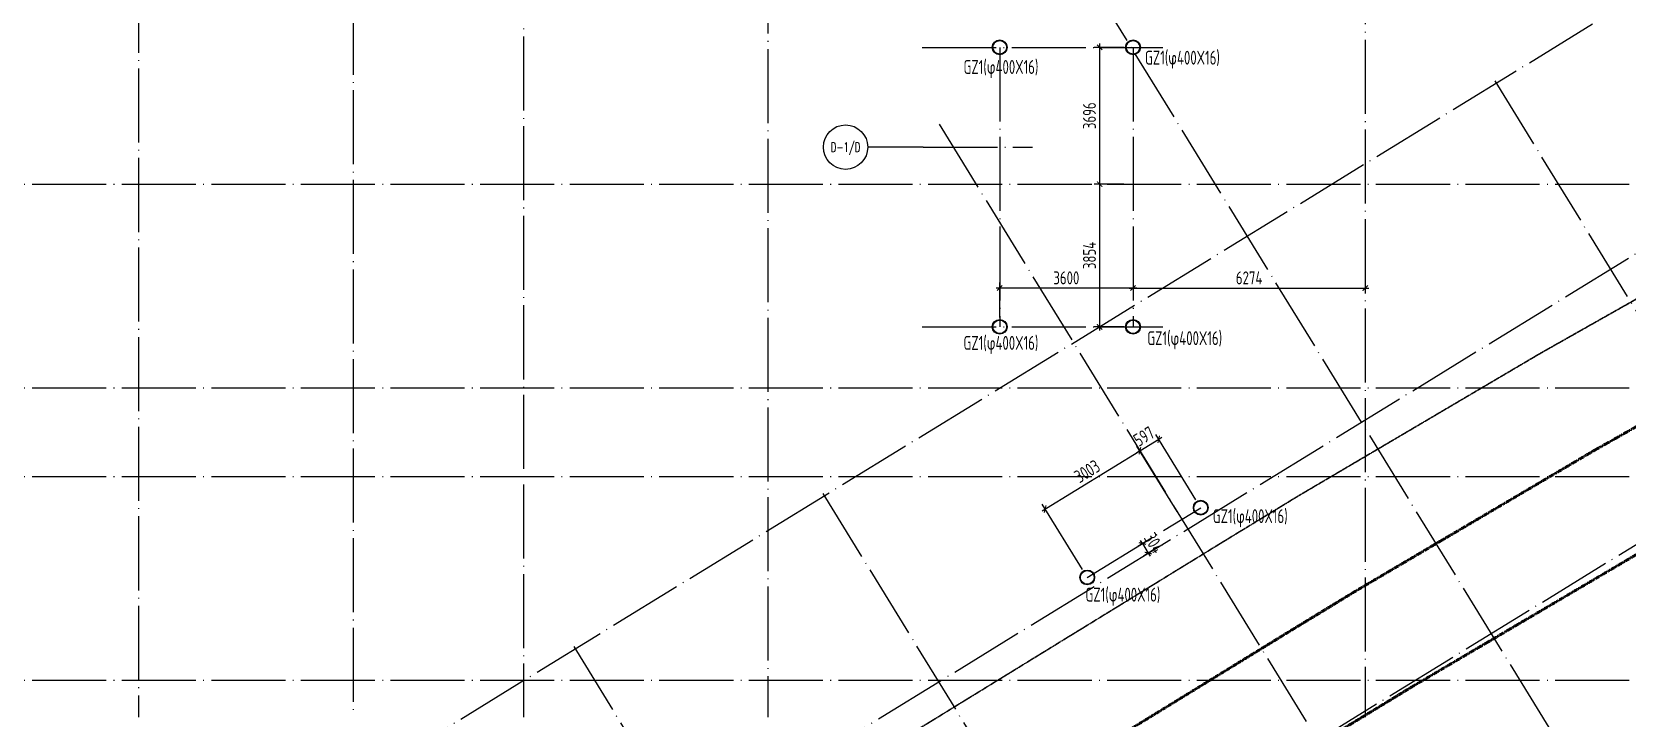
# Model space of a CAD drawing. Header units: millimetres. Extents: x 1089227 to 13101469, y 618865 to 10240562.
# Drawn here: x 1747268 to 1790359, y 4824187 to 4842725 of the extents above; entities that cross this region are included whole.
import ezdxf
from ezdxf.enums import TextEntityAlignment as Align

# ---------------------------------------------------------------- set-up
doc = ezdxf.new("R2010")
doc.units = ezdxf.units.MM
doc.header["$LTSCALE"] = 1000
doc.header["$PDMODE"] = 3
doc.header["$PDSIZE"] = 200
for name, pattern in [('A09-G-CTRL-用地红线+建筑退线_设计区$0$A02-G-MAIN-用地红线+退线_设计区$0$Redline1', [20, 10, -2, 2, -2, 2, -2]), ('A09-G-CTRL-用地红线+建筑退线_设计区$0$Controlline1', [12.8, 8, -1.6, 1.6, -1.6]), ('DOTE', [2.42, 2, -0.2, 0.02, -0.2])]:
    doc.linetypes.add(name, pattern=pattern)
doc.layers.get('0').update_dxf_attribs({"linetype": 'CONTINUOUS'})
doc.layers.get('Defpoints').update_dxf_attribs({"linetype": 'CONTINUOUS'})
doc.layers.add('A09-G-CTRL-用地红线+建筑退线_设计区$0$Z-REDL(用地红线)', color=10, linetype='CONTINUOUS', lineweight=60)
doc.layers.add('A09-G-CTRL-用地红线+建筑退线_设计区$0$Z-REDL-CTRL(建筑控制线)', color=40, linetype='CONTINUOUS', lineweight=35)
for name, color, linetype in [('AXIS', 3, 'CONTINUOUS'), ('AXIS_TEXT', 7, 'CONTINUOUS'), ('COLU_DIM', 3, 'CONTINUOUS'), ('COLU_NUM', 7, 'CONTINUOUS'), ('DOTE', 1, 'DOTE'), ('TK-TEXT', 7, 'CONTINUOUS')]:
    doc.layers.add(name, color=color, linetype=linetype)
doc.layers.add('TK-MEMO', color=8, linetype='CONTINUOUS', plot=False)
doc.styles.add('_TCH_AXIS', font='COMPLEX', dxfattribs={"bigfont": 'AllInOneBig.shx'})
doc.styles.add('COMPLEX', font='COMPLEX', dxfattribs={"bigfont": 'AllInOneBig.shx'})
doc.styles.add('SADITK', font='sadixcsg.shx', dxfattribs={"bigfont": 'AllInOneBig.shx'})
doc.styles.add('SADITK-SX', font='simfang.ttf', dxfattribs={"width": 0.7})
doc.styles.add('TSSD_Dimension', font='tssdeng.shx', dxfattribs={"width": 0.75, "bigfont": 'Hztxt.shx'})
doc.styles.add('TSSD_Label', font='Tssdeng.shx', dxfattribs={"width": 0.7, "bigfont": 'hztxt.shx'})
doc.dimstyles.new('TSSD_100_100', dxfattribs={"dimtxt": 350, "dimasz": 100, "dimexe": 150, "dimexo": 250, "dimgap": 100, "dimtad": 1, "dimdec": 0, "dimzin": 0, "dimdsep": 46, "dimtxsty": 'TSSD_Dimension', "dimblk": 'ARCHTICK', "dimblk1": 'ARCHTICK', "dimblk2": 'ARCHTICK', "dimcen": 0, "dimdle": 100, "dimclrt": 7, "dimadec": 0, "dimazin": 0, "dimtfac": 1, "dimtdec": 0, "dimtix": 1, "dimtmove": 2, "dimatfit": 3, "dimfxl": 0, "dimtolj": 1, "dimtzin": 0, "dimarcsym": 0})

# ---------------------------------------------------------------- blocks, each defined once
blk = doc.blocks.new('0323最综用地红线')
at = {"layer": 'A09-G-CTRL-用地红线+建筑退线_设计区$0$Z-REDL(用地红线)', "color": 1, "linetype": 'A09-G-CTRL-用地红线+建筑退线_设计区$0$A02-G-MAIN-用地红线+退线_设计区$0$Redline1', "ltscale": 0.0005}
for points in [[(8280157, 3568569), (8275964, 3567048), (8274556, 3566523), (8273205, 3566025), (8270070, 3564818), (8266571, 3563433), (8263002, 3561973), (8260895, 3561087), (8257352, 3559569), (8254627, 3558352), (8253305, 3557764), (8251676, 3557016), (8250524, 3556489), (8248083, 3555335), (8245578, 3554136), (8242462, 3552635), (8240680, 3551729), (8238603, 3550670), (8236205, 3549403), (8231326, 3546785), (8229113, 3545554), (8225142, 3543308), (8218714, 3539520), (8216843, 3538379)], [(8227645, 3548171), (8223641, 3545906), (8217172, 3542094), (8215277, 3540938), (8195227, 3528619)]]:
    blk.add_lwpolyline(points, dxfattribs=at)
at = {"layer": 'A09-G-CTRL-用地红线+建筑退线_设计区$0$Z-REDL-CTRL(建筑控制线)', "linetype": 'A09-G-CTRL-用地红线+建筑退线_设计区$0$Controlline1', "ltscale": 0.0005, "flags": 128}
blk.add_lwpolyline([(8299567, 3686108), (8326626, 3675265), (8336400, 3687495), (8338983, 3690878), (8341712, 3688883), (8341724, 3688834), (8348492, 3681996), (8336495, 3657264), (8335815, 3655857), (8334921, 3653765), (8334408, 3652495), (8333554, 3650188), (8332762, 3647815), (8332296, 3646270), (8331866, 3644682), (8331460, 3643007), (8331063, 3641145), (8330737, 3639422), (8330293, 3636480), (8330017, 3634043), (8329761, 3630317), (8329732, 3627942), (8329763, 3625708), (8329928, 3622644), (8330113, 3620704), (8330325, 3618642), (8330653, 3615645), (8331572, 3606971), (8333151, 3600656), (8334420, 3595620), (8335099, 3592902), (8332162, 3588340), (8329462, 3587873), (8325135, 3587049), (8322510, 3586515), (8319525, 3585891), (8317926, 3585544), (8316578, 3585249), (8315535, 3585011), (8313300, 3584499), (8310791, 3583894), (8309251, 3583537), (8305740, 3582637), (8303918, 3582156), (8302104, 3581668), (8299703, 3581012), (8297227, 3580315), (8295056, 3579682), (8292998, 3579074), (8290643, 3578358), (8288572, 3577710), (8287591, 3577398), (8286161, 3576940), (8284503, 3576401), (8282624, 3575767), (8281086, 3575247), (8278146, 3574222), (8273894, 3572680), (8272471, 3572149), (8271089, 3571640), (8267888, 3570407), (8264331, 3569000), (8260702, 3567515), (8258549, 3566609), (8254947, 3565066), (8252185, 3563832), (8250834, 3563232), (8249176, 3562470), (8247994, 3561930), (8245505, 3560754), (8242980, 3559544), (8239801, 3558013), (8237959, 3557076), (8235838, 3555996), (8233384, 3554698), (8228450, 3552051), (8226178, 3550787), (8222141, 3548504), (8215629, 3544667), (8213710, 3543497), (8193657, 3531175), (8180322, 3522990), (8166408, 3514440), (8156991, 3508658), (8151138, 3505062), (8142685, 3507267), (8121171, 3545747), (8120724, 3546549), (8120233, 3547383), (8119272, 3548967), (8118108, 3550752), (8117067, 3552244), (8115806, 3553970), (8115672, 3554140), (8146431, 3575790), (8162146, 3587599), (8162295, 3588125), (8199863, 3615253), (8204215, 3618404), (8231584, 3638167), (8260590, 3655826), (8295376, 3680010)], close=True, dxfattribs=at)
blk = doc.blocks.new('template_31-施工图_A0_A0_1.0000_3fa9c08c64a9101061c9a26412af947e', base_point=(-1189, 0))
at = {"layer": 'TK-MEMO', "style": 'SADITK', "width": 0.8}
blk.add_text('同一行需多名人员签字时，印刷体签名：1.同一行人名在同一单元中（图框、同个参照或块），若分多个，签字将出错；', height=28.5, dxfattribs=at).set_placement((-1190.26, 882.09), align=Align.BOTTOM_LEFT)
at = {"layer": 'TK-TEXT', "style": 'SADITK-SX', "width": 0.7}
for tag, p in [('市政会签', (-1176, 381.5)), ('园林会签', (-1176, 343.5)), ('幕墙会签', (-1176, 305.5)), ('装饰会签', (-1176, 267.5)), ('燃气会签', (-1176, 229.5)), ('暖通会签', (-1176, 191.5)), ('电气会签', (-1176, 153.5)), ('给排水会签', (-1176, 115.5)), ('结构会签', (-1176, 77.5)), ('建筑会签', (-1176, 39.5))]:
    blk.add_attdef(tag, text='', height=4, rotation=90, dxfattribs=at).set_placement(p, align=Align.MIDDLE_CENTER)
for tag, height, p in [('专业审定', 4, (1134.75, 268)), ('专业审核', 4, (1134.75, 248)), ('项目负责1', 4, (1134.75, 238)), ('项目负责2', 4, (1134.75, 228)), ('专业负责1', 4, (1134.75, 218)), ('专业负责2', 4, (1134.75, 208)), ('专业校对', 4, (1134.75, 198)), ('专业设计', 4, (1134.75, 188)), ('方案设计', 4, (1134.75, 178)), ('专业制图', 4, (1134.75, 168)), ('建设单位_001', 4, (1148.5, 140)), ('建设地点_001', 4, (1148.5, 124)), ('工程名称_001', 4, (1148.5, 106)), ('子项名称_001', 4, (1148.5, 86)), ('图纸名称_001', 4, (1148.5, 66)), ('版次', 4, (1129.5, 53)), ('日期', 4, (1165, 53)), ('图别', 4, (1129.5, 43)), ('图号', 4, (1165, 43)), ('合同号', 4, (1136, 30)), ('项目编号1', 2, (1114.06, 13.58)), ('阶段编号1', 2, (1132.25, 13.75)), ('子项编号1', 2, (1144.75, 13.75))]:
    blk.add_attdef(tag, text='', height=height, dxfattribs=at).set_placement(p, align=Align.MIDDLE_CENTER)
blk = doc.blocks.new('_AXISO')
blk.add_circle((0, 0), 0.5)
at = {"layer": 'AXIS_TEXT', "style": 'COMPLEX', "width": 1.041667}
blk.add_attdef('A', text='', height=0.56, dxfattribs=at).set_placement((-0.25, -0.28), (0.25, -0.28), align=Align.FIT)
blk = doc.blocks.new('裙房轴网260428')
at = {"layer": 'AXIS'}
blk.add_line((-130088.3, 14400), (-131588.3, 14400), dxfattribs=at)
at = {"layer": 'DOTE', "color": 16, "linetype": 'DOTE'}
for p, q in [((-118150, 80217.5), (-118150, -1000)), ((-134290, 75127.8), (-134290, -1000)), ((-140890, 73046.5), (-140890, -1000)), ((-145490, 71595.9), (-145490, -1000)), ((-151290, 69766.8), (-151290, -1000)), ((-187949.8, -28914.8), (-108051.9, 20158.4)), ((-125637.9, 18983.6), (-106904.2, -11517.2)), ((-114651.6, 16191.2), (-100172.6, -7382.6)), ((-176669, -28910.2), (-104964, 15130.9)), ((-129659.1, 15021.8), (-111590.8, -14395.7)), ((-130088.3, 14400), (-127135.2, 14400)), ((-163840, 13400), (-43972.1, 13400)), ((-173162.4, -34619.3), (-101457.5, 9421.8)), ((-163840, 7900), (-61623.3, 7900)), ((-163840, 5500), (-61623.3, 5500)), ((-132801.5, 5043.5), (-118322.5, -18530.3)), ((-139533.2, 908.9), (-125054.1, -22664.9)), ((-163840, 0), (-61623.3, 0))]:
    blk.add_line(p, q, dxfattribs=at)
at = {"layer": 'AXIS'}
ref = blk.add_blockref('_AXISO', (-132188.3, 14400), dxfattribs=dict(at, xscale=1200, yscale=1200, zscale=1200))
ref.add_attrib('A', 'D-1/D', dxfattribs={"layer": 'AXIS_TEXT', "height": 251.45, "style": '_TCH_AXIS', "width": 0.65625}).set_placement((-132589, 14274.3), (-131787.5, 14274.3), align=Align.FIT)
blk = doc.blocks.new('04地块地下轴网260428')
blk.add_blockref('裙房轴网260428', (0, 0))
blk = doc.blocks.new('_ArchTick')
at = {"color": 0, "linetype": 'ByBlock', "const_width": 0.3}
blk.add_lwpolyline([(-0.71, -0.71), (0.71, 0.71)], dxfattribs=at)
blk = doc.blocks.new('*D904')
at = {"layer": 'COLU_DIM', "color": 0, "lineweight": -2, "transparency": 16777216}
for p, q in [((1776762, 4842307), (1775960, 4842307)), ((1776110, 4842407), (1776110, 4838512)), ((1776762, 4838612), (1775960, 4838612))]:
    blk.add_line(p, q, dxfattribs=at)
at = {"layer": 'Defpoints', "color": 0, "transparency": 16777216}
for p in [(1777012, 4842307), (1776110, 4838612), (1777012, 4838612)]:
    blk.add_point(p, dxfattribs=at)
at = {"layer": 'COLU_DIM', "color": 0, "lineweight": -2, "transparency": 16777216, "xscale": 100, "yscale": 100, "zscale": 100}
for p, rotation in [((1776110, 4842307), 90), ((1776110, 4838612), 270)]:
    blk.add_blockref('_ArchTick', p, dxfattribs=dict(at, rotation=rotation))
at = {"layer": 'COLU_DIM', "color": 7, "transparency": 16777216, "insert": (1775835, 4840460), "char_height": 350, "attachment_point": 5, "rotation": 90, "style": 'TSSD_Dimension'}
blk.add_mtext('\\A1;3696', dxfattribs=at)
blk = doc.blocks.new('*D905')
at = {"layer": 'COLU_DIM', "color": 0, "lineweight": -2, "transparency": 16777216}
for p, q in [((1776762, 4838612), (1775960, 4838612)), ((1776110, 4838712), (1776110, 4834657)), ((1776762, 4834757), (1775960, 4834757))]:
    blk.add_line(p, q, dxfattribs=at)
at = {"layer": 'Defpoints', "color": 0, "transparency": 16777216}
for p in [(1777012, 4838612), (1776110, 4834757), (1777012, 4834757)]:
    blk.add_point(p, dxfattribs=at)
at = {"layer": 'COLU_DIM', "color": 0, "lineweight": -2, "transparency": 16777216, "xscale": 100, "yscale": 100, "zscale": 100}
for p, rotation in [((1776110, 4838612), 90), ((1776110, 4834757), 270)]:
    blk.add_blockref('_ArchTick', p, dxfattribs=dict(at, rotation=rotation))
at = {"layer": 'COLU_DIM', "color": 7, "transparency": 16777216, "insert": (1775835, 4836685), "char_height": 350, "attachment_point": 5, "rotation": 90, "style": 'TSSD_Dimension'}
blk.add_mtext('\\A1;3854', dxfattribs=at)
blk = doc.blocks.new('*D906')
at = {"layer": 'COLU_DIM', "color": 0, "lineweight": -2, "transparency": 16777216}
for p, q in [((1777508, 4829052), (1777139, 4828825)), ((1777267, 4828904), (1777214, 4828989)), ((1777267, 4828904), (1777426, 4828645)), ((1777667, 4828793), (1777298, 4828566)), ((1777426, 4828645), (1777478, 4828560))]:
    blk.add_line(p, q, dxfattribs=at)
at = {"layer": 'Defpoints', "color": 0, "transparency": 16777216}
for p in [(1777721, 4829183), (1777880, 4828924), (1777426, 4828645)]:
    blk.add_point(p, dxfattribs=at)
at = {"layer": 'COLU_DIM', "color": 0, "lineweight": -2, "transparency": 16777216, "xscale": 100, "yscale": 100, "zscale": 100}
for p, rotation in [((1777267, 4828904), 301.5582110074241), ((1777426, 4828645), 121.5582110074241)]:
    blk.add_blockref('_ArchTick', p, dxfattribs=dict(at, rotation=rotation))
at = {"layer": 'COLU_DIM', "color": 7, "transparency": 16777216, "insert": (1777581, 4828918), "char_height": 350, "attachment_point": 5, "rotation": 301.5582, "style": 'TSSD_Dimension'}
blk.add_mtext('\\A1;304', dxfattribs=at)
blk = doc.blocks.new('*D907')
at = {"layer": 'COLU_DIM', "color": 0, "lineweight": -2, "transparency": 16777216}
for p, q in [((1778711, 4830084), (1777628, 4831848)), ((1777198, 4831408), (1777112, 4831355)), ((1778202, 4829772), (1777119, 4831536)), ((1777198, 4831408), (1777707, 4831720)), ((1777707, 4831720), (1777792, 4831773))]:
    blk.add_line(p, q, dxfattribs=at)
at = {"layer": 'Defpoints', "color": 0, "transparency": 16777216}
for p in [(1777707, 4831720), (1778842, 4829871), (1778333, 4829559)]:
    blk.add_point(p, dxfattribs=at)
at = {"layer": 'COLU_DIM', "color": 0, "lineweight": -2, "transparency": 16777216, "xscale": 100, "yscale": 100, "zscale": 100}
for p, rotation in [((1777707, 4831720), 211.5575395321185), ((1777198, 4831408), 31.55753953211853)]:
    blk.add_blockref('_ArchTick', p, dxfattribs=dict(at, rotation=rotation))
at = {"layer": 'COLU_DIM', "color": 7, "transparency": 16777216, "insert": (1777308, 4831798), "char_height": 350, "attachment_point": 5, "rotation": 31.5575, "style": 'TSSD_Dimension'}
blk.add_mtext('\\A1;597', dxfattribs=at)
blk = doc.blocks.new('*D908')
at = {"layer": 'COLU_DIM', "color": 0, "lineweight": -2, "transparency": 16777216}
for p, q in [((1774554, 4829784), (1777283, 4831460)), ((1778202, 4829772), (1777119, 4831536)), ((1775644, 4828200), (1774560, 4829964))]:
    blk.add_line(p, q, dxfattribs=at)
at = {"layer": 'Defpoints', "color": 0, "transparency": 16777216}
for p in [(1777198, 4831408), (1778333, 4829559), (1775775, 4827987)]:
    blk.add_point(p, dxfattribs=at)
at = {"layer": 'COLU_DIM', "color": 0, "lineweight": -2, "transparency": 16777216, "xscale": 100, "yscale": 100, "zscale": 100}
for p, rotation in [((1777198, 4831408), 31.55753953215271), ((1774639, 4829836), 211.5575395321527)]:
    blk.add_blockref('_ArchTick', p, dxfattribs=dict(at, rotation=rotation))
at = {"layer": 'COLU_DIM', "color": 7, "transparency": 16777216, "insert": (1775774, 4830856), "char_height": 350, "attachment_point": 5, "rotation": 31.5575, "style": 'TSSD_Dimension'}
blk.add_mtext('\\A1;3003', dxfattribs=at)
blk = doc.blocks.new('*D909')
at = {"layer": 'COLU_DIM', "color": 0, "lineweight": -2, "transparency": 16777216}
for p, q in [((1783286, 4837305), (1783286, 4835655)), ((1776912, 4835805), (1783386, 4835805)), ((1777012, 4836008), (1777012, 4835655))]:
    blk.add_line(p, q, dxfattribs=at)
at = {"layer": 'Defpoints', "color": 0, "transparency": 16777216}
for p in [(1783286, 4837555), (1777012, 4836258), (1783286, 4835805)]:
    blk.add_point(p, dxfattribs=at)
at = {"layer": 'COLU_DIM', "color": 0, "lineweight": -2, "transparency": 16777216, "xscale": 100, "yscale": 100, "zscale": 100, "rotation": 180}
blk.add_blockref('_ArchTick', (1777012, 4835805), dxfattribs=at)
at = {"layer": 'COLU_DIM', "color": 0, "lineweight": -2, "transparency": 16777216, "xscale": 100, "yscale": 100, "zscale": 100}
blk.add_blockref('_ArchTick', (1783286, 4835805), dxfattribs=at)
at = {"layer": 'COLU_DIM', "color": 7, "transparency": 16777216, "insert": (1780149, 4836080), "char_height": 350, "attachment_point": 5, "style": 'TSSD_Dimension'}
blk.add_mtext('\\A1;6274', dxfattribs=at)
blk = doc.blocks.new('*D910')
at = {"layer": 'COLU_DIM', "color": 0, "lineweight": -2, "transparency": 16777216}
for p, q in [((1777112, 4835805), (1773312, 4835805)), ((1773412, 4835007), (1773412, 4835955)), ((1777012, 4836008), (1777012, 4835655))]:
    blk.add_line(p, q, dxfattribs=at)
at = {"layer": 'Defpoints', "color": 0, "transparency": 16777216}
for p in [(1777012, 4836258), (1773412, 4835805), (1773412, 4834757)]:
    blk.add_point(p, dxfattribs=at)
at = {"layer": 'COLU_DIM', "color": 0, "lineweight": -2, "transparency": 16777216, "xscale": 100, "yscale": 100, "zscale": 100, "rotation": 180}
blk.add_blockref('_ArchTick', (1773412, 4835805), dxfattribs=at)
at = {"layer": 'COLU_DIM', "color": 0, "lineweight": -2, "transparency": 16777216, "xscale": 100, "yscale": 100, "zscale": 100}
blk.add_blockref('_ArchTick', (1777012, 4835805), dxfattribs=at)
at = {"layer": 'COLU_DIM', "color": 7, "transparency": 16777216, "insert": (1775212, 4836080), "char_height": 350, "attachment_point": 5, "style": 'TSSD_Dimension'}
blk.add_mtext('\\A1;3600', dxfattribs=at)

msp = doc.modelspace()

# ---------------------------------------------------------------- linework, layer by layer
at = {"color": 2, "linetype": 'ByBlock'}
for centre, radius in [((1773411.997, 4842307.425), 200), ((1773411.997, 4842307.425), 184), ((1777011.997, 4842307.425), 200), ((1777011.997, 4842307.425), 184), ((1773411.997, 4834757.425), 200), ((1773411.997, 4834757.425), 184), ((1777011.997, 4834757.425), 200), ((1777011.997, 4834757.425), 184), ((1778842.215, 4829871.388), 200), ((1778842.215, 4829871.388), 184), ((1775774.595, 4827987.308), 200), ((1775774.595, 4827987.308), 184)]:
    msp.add_circle(centre, radius, dxfattribs=at)
at = {"layer": 'DOTE'}
for p, q in [((1771316.156, 4842307.425), (1777822.146, 4842307.425)), ((1773411.997, 4842307.425), (1773411.997, 4834757.425)), ((1777011.997, 4842307.425), (1777011.997, 4834757.425)), ((1771316.156, 4834757.425), (1777822.146, 4834757.425)), ((1775774.595, 4827987.308), (1778842.215, 4829871.388))]:
    msp.add_line(p, q, dxfattribs=at)

# ---------------------------------------------------------------- block references
at = {"xscale": 150, "yscale": 150, "zscale": 150, "rotation": 35.00532206532363}
msp.add_blockref('template_31-施工图_A0_A0_1.0000_3fa9c08c64a9101061c9a26412af947e', (1698846.852, 4721512.469), dxfattribs=at)
for name, p in [('0323最综用地红线', (-6434145.536, 1285525.343)), ('04地块地下轴网260428', (1901435.755, 4825211.796))]:
    msp.add_blockref(name, p)

# ---------------------------------------------------------------- texts
at = {"layer": 'COLU_NUM', "style": 'TSSD_Label', "width": 0.7}
for p in [(1777335.755, 4841840.743), (1772433.489, 4841589.439), (1772432.214, 4834134.913), (1777397.225, 4834262.962), (1779167.36, 4829454.699), (1775727.762, 4827334.962)]:
    msp.add_text('GZ1(φ400X16)', height=375, dxfattribs=at).set_placement(p)

# ---------------------------------------------------------------- dimensions: what is measured, and where the dimension line sits
at = {"layer": 'COLU_DIM'}
for base, p1, p2, picture, middle in [((1776110.193, 4838611.796), (1777011.997, 4842307.425), (1777011.997, 4838611.796), '*D904', (1775835.193, 4840459.61)), ((1776110.193, 4834757.425), (1777011.997, 4838611.796), (1777011.997, 4834757.425), '*D905', (1775835.193, 4836684.61))]:
    dim = msp.add_linear_dim(base=base, p1=p1, p2=p2, angle=90, dimstyle='TSSD_100_100', dxfattribs=at)
    dim.commit()
    dim.dimension.update_dxf_attribs({"geometry": picture, "text_midpoint": middle})
for base, p2, picture, middle in [((1783285.755, 4835804.577), (1783285.755, 4837554.828), '*D909', (1780148.876, 4836079.577)), ((1773411.997, 4835804.577), (1773411.997, 4834757.425), '*D910', (1775211.997, 4836079.577))]:
    dim = msp.add_linear_dim(base=base, p1=(1777011.997, 4836258.33), p2=p2, dimstyle='TSSD_100_100', dxfattribs=at)
    dim.commit()
    dim.dimension.update_dxf_attribs({"geometry": picture, "text_midpoint": middle})
for p1, p2, distance, picture, middle in [((1778333.159, 4829558.735), (1778842.215, 4829871.388), 2169.881, '*D907', (1777308.147, 4831798.381)), ((1775774.595, 4827987.308), (1778333.159, 4829558.735), 2169.881, '*D908', (1775774.337, 4830856.341)), ((1777721.138, 4829182.842), (1777880.22, 4828923.835), -533.295, '*D906', (1777580.584, 4828918.156))]:
    dim = msp.add_aligned_dim(p1=p1, p2=p2, distance=distance, dimstyle='TSSD_100_100', dxfattribs=at)
    dim.commit()
    dim.dimension.update_dxf_attribs({"geometry": picture, "text_midpoint": middle})

doc.saveas('drawing.dxf')
